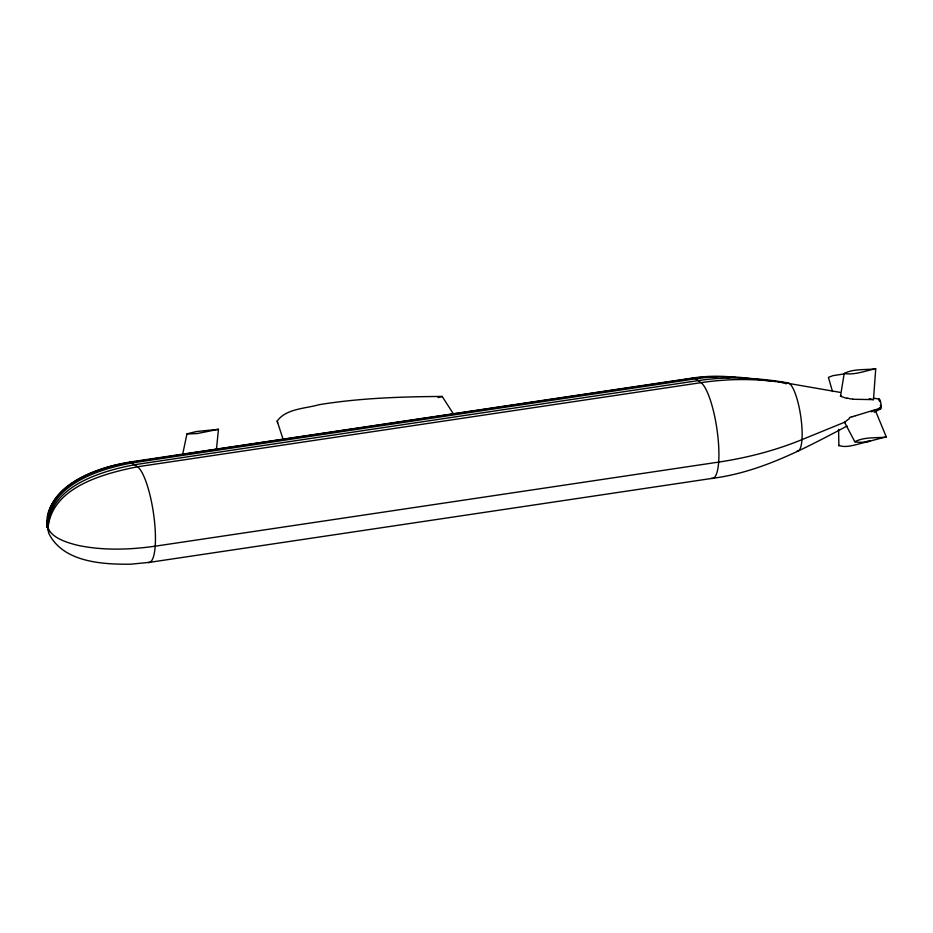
<?xml version="1.0" encoding="UTF-8"?>
<svg xmlns="http://www.w3.org/2000/svg" width="933" height="933" viewBox="0 0 933 933"><rect width="100%" height="100%" fill="white"/><g stroke="black" fill="none" stroke-linecap="round" stroke-linejoin="round"><path stroke-width="1.4" d="M120.054 464.016L182.635 454.453L186.973 433.822L196.478 431.524L218.45 429.308L216.444 449.496M852.867 399.266L873.475 399.627L875.725 368.792C865.497 370.133 853.298 368.57 844.202 373.492L840.493 396.222L847.047 398.519M866.454 441.449L870.431 441.251C861.276 442.534 846.837 448.971 839.199 445.403M47.21 520.976C45.472 536.393 65.602 542.236 77.369 545.234C102.922 550.715 129.442 549.817 155.181 546.19L718.655 462.092A293.673 196.431 4.2 0 0 801.948 439.641L844.54 422.252L849.485 418.462M47.268 522.352L46.965 526.387L48.003 528.171L47.945 530.737L49.181 531.857M128.241 463.188L130.06 461.998L693.534 377.9A153.012 138.69 23.1 0 1 735.356 377.375M691.854 378.6L693.534 377.9L695.75 378.81L701.045 382.658A48.866 11.569 81.5 0 1 717.85 436.247A48.866 11.569 81.5 0 1 711.517 478.337M277.661 422.847L277.159 421.075C286.198 408.491 305.359 408.689 319.156 404.677C359.788 398.064 401.073 396.723 442.172 396.443L453.415 413.902M47.56 524.288L47.058 527.028L48.003 528.171L47.56 528.976L48.586 529.198M832.504 391.533L828.422 377.399L832.819 375.672L843.292 374.051M886.35 437.052C876.204 438.778 864.926 444.003 854.826 441.764C864.121 436.772 876.029 438.207 886.35 437.052L875.061 409.785L855.444 415.791M60.027 494.128C51.035 502.677 44.283 515.587 48.003 528.171L47.186 527.273L48.026 526.632M871.294 411.826L881.149 407.301L880.297 405.249M847.071 426.054C804.689 448.423 761.398 471.853 713.174 478.232L149.7 562.331L130.865 564.185C102.315 564.523 62.324 562.296 48.411 532.556M874.139 412.246L880.589 408.957M215.908 449.659L214.275 450.149M841.298 395.487L840.493 396.222M438.137 397.61L442.172 396.443M875.725 368.792C865.497 370.681 854.593 375.369 844.202 373.492M182.635 454.453L185.795 453.904A27.885 1.12 -9.1 0 1 190.507 453.181L192.455 452.878M118.643 464.342C88.017 470.862 42.743 490.058 48.003 528.171C51.723 487.014 103.866 473.486 137.583 466.768L701.045 382.658A293.673 277.428 -53.1 0 1 789.528 383.58L840.05 392.35M218.45 429.308L197.318 433.53L186.927 434.02M193.551 452.715L691.901 378.436A131.401 120.462 25.5 0 1 717.349 377.165M845.543 422.777L844.54 422.252L854.826 441.764M739.274 377.853L742.213 378.262M775.428 381.48L741.105 377.468A191.043 176.15 27 0 0 695.75 378.786L132.288 462.92C98.723 468.926 45.915 485.906 48.003 528.171C48.691 486.35 101.265 471.072 134.877 464.692L698.339 380.594A251.653 242.288 51.8 0 1 743.239 378.145A333.804 314.293 -34.5 0 1 788 382.903M778.239 381.912L786.612 383.276M873.731 398.193L879.341 399.161L879.562 401.587M869.253 398.764L873.475 399.627M277.159 421.075L283.107 439.326M48.003 528.171C43.723 485.801 96.682 467.725 130.06 461.998L137.583 466.768A48.866 11.569 81.5 0 1 154.388 520.346A48.866 11.569 81.5 0 1 148.055 562.436M838.58 429.378L838.907 445.951M727.052 377.958A131.401 120.462 25.5 0 1 729 378.203M785.913 383.929A34.498 8.175 81.5 0 1 800.351 413.786A34.498 8.175 81.5 0 1 796.922 451.117M182.518 454.814A3.522 1.528 -15.3 0 1 182.588 454.464M878.559 399.825A5.003 1.19 81.5 0 1 880.274 400.875A5.003 1.19 81.5 0 1 881.137 407.418A5.003 1.19 81.5 0 1 879.656 408.036M852.039 417.016A69.007 47.548 -50.7 0 1 855.444 415.617M849.427 417.704A44.096 27.535 -47 0 1 851.584 416.654M848.529 398.298A45.157 25.914 27.1 0 1 846.919 398.018M852.809 399.079A69.007 45.274 30.9 0 1 849.158 398.671"/></g></svg>
